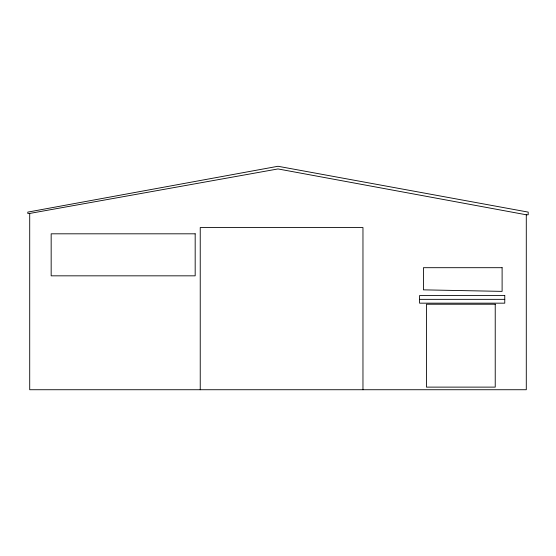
<?xml version="1.0" encoding="UTF-8"?>
<svg xmlns="http://www.w3.org/2000/svg" width="556" height="556" viewBox="0 0 556 556"><rect width="100%" height="100%" fill="white"/><g stroke="black" fill="none" stroke-linecap="round" stroke-linejoin="round"><path stroke-width="0.83" d="M29.711 213.441L278 168.941L526.289 214.783L528.2 214.783L528.2 212.107L278 166.272L27.8 212.107L27.8 213.441L29.711 213.441L29.711 389.728L526.289 389.728L526.289 214.783M419.585 299.35L504.765 299.35M362.964 389.728L362.964 227.536L200.236 227.536L200.236 389.728M195.177 233.812L51.166 233.812L51.166 275.832L195.177 275.832L195.177 233.812M502.11 267.693L423.422 267.693L423.422 289.85L502.11 291.379L502.11 267.693M504.765 295.528L419.585 295.528L419.585 303.166L504.765 303.166L504.765 295.528M495.229 304.229L426.473 304.229L426.473 387.122L495.229 387.122L495.229 304.229"/></g></svg>
